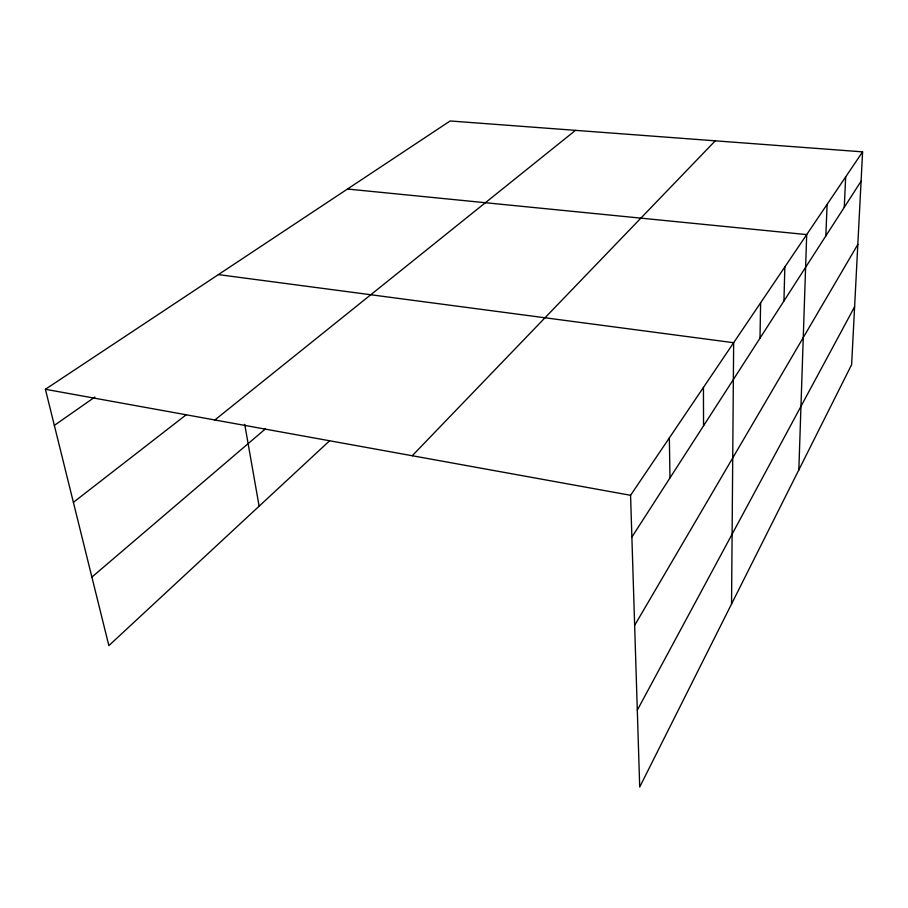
<?xml version="1.0" encoding="UTF-8"?>
<svg xmlns="http://www.w3.org/2000/svg" width="908" height="908" viewBox="0 0 908 908"><rect width="100%" height="100%" fill="white"/><g stroke="black" fill="none" stroke-linecap="round" stroke-linejoin="round"><path stroke-width="1.36" d="M731.542 604.002L733.653 342.713L218.408 274.602M759.996 338.151L760.62 302.795M783.956 300.968L784.841 266.952M798.836 469.901L806.701 234.593L347.48 189.034M825.837 235.921L827.109 204.379M844.258 207.33L845.666 176.924M862.6 151.852L851.625 364.687L639.709 787.032L630.572 495.291L862.6 151.852L450.141 120.968L45.4 389.282L108.858 645.622L329.547 440.845M637.303 710.158L854.61 306.756M634.647 625.374L857.822 244.434M631.877 537.082L861.09 181.203M412.243 455.748L715.266 140.819M91.901 577.091L265.318 428.962M214.856 419.984L575.479 130.355M73.389 502.34L186.163 414.808M54.344 425.387L94.897 397.057M45.4 389.282L630.572 495.291M244.717 424.308L259.12 506.199M669.344 437.906L669.979 477.926M703.439 387.444L703.552 425.795"/></g></svg>
